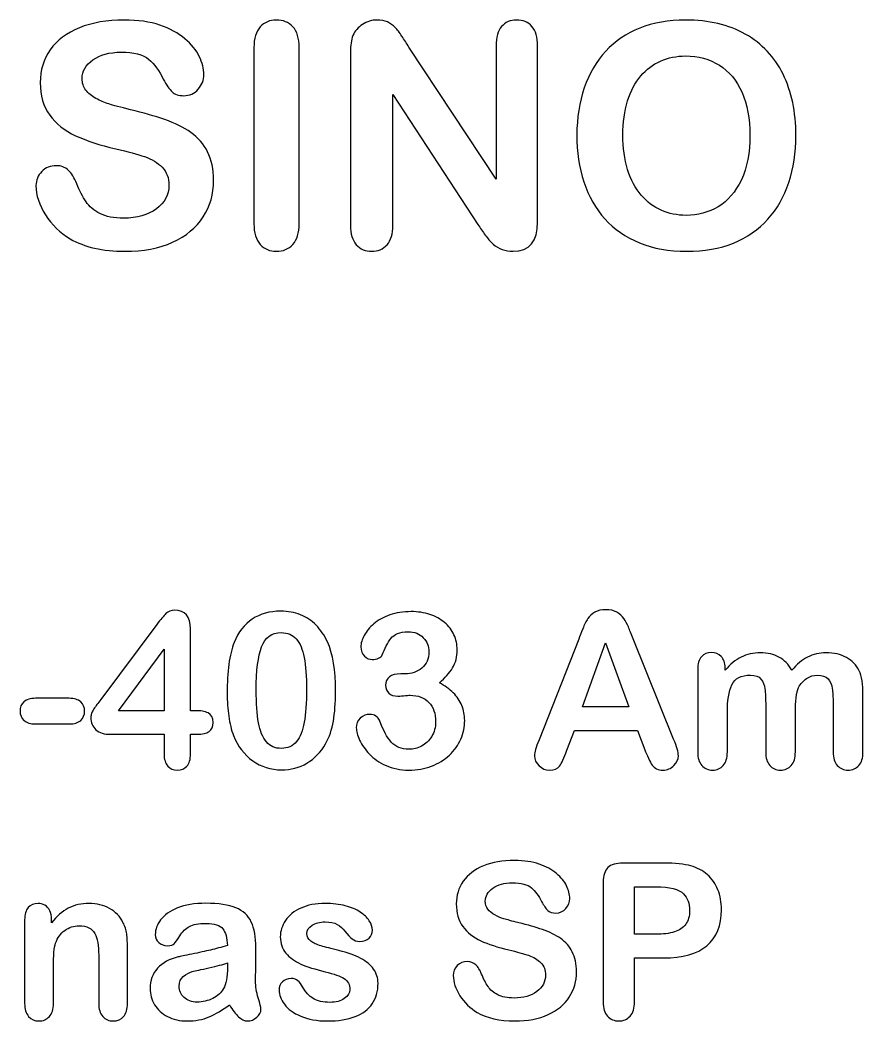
# Model space of a CAD drawing. Header units: millimetres. Extents: x -142 to 129, y -111 to 105.
# Drawn here: x 49.85 to 68.77, y 2 to 24.45 of the extents above; entities that cross this region are included whole.
import ezdxf

# ---------------------------------------------------------------- set-up
doc = ezdxf.new("R2010")
doc.units = ezdxf.units.MM
doc.header["$MEASUREMENT"] = 0
doc.layers.add('Layer 1', color=7, linetype='Continuous')

msp = doc.modelspace()

# ---------------------------------------------------------------- linework, layer by layer
at = {"layer": 'Layer 1', "color": 250}
for points, knots in [([(54.1994, 20.8522), (54.1994, 20.5495), (54.1211, 20.2772), (53.9645, 20.0353), (53.8091, 19.7934), (53.5801, 19.6041), (53.2786, 19.4674), (52.977, 19.3306), (52.6194, 19.2629), (52.2069, 19.2629), (51.7114, 19.2629), (51.3024, 19.3563), (50.981, 19.5422), (50.7531, 19.6766), (50.5685, 19.8565), (50.4259, 20.0809), (50.2833, 20.3053), (50.2121, 20.5238), (50.2121, 20.7365), (50.2121, 20.8592), (50.2553, 20.9644), (50.3406, 21.0532), (50.4259, 21.1409), (50.5346, 21.1841), (50.6667, 21.1841), (50.7742, 21.1841), (50.8642, 21.1502), (50.9378, 21.0813), (51.0126, 21.0135), (51.0757, 20.9118), (51.1283, 20.7762), (51.1914, 20.6173), (51.2615, 20.4829), (51.3351, 20.3766), (51.4099, 20.2691), (51.5139, 20.1802), (51.6483, 20.1101), (51.7839, 20.0412), (51.9603, 20.0061), (52.18, 20.0061), (52.4804, 20.0061), (52.7258, 20.0762), (52.9139, 20.2165), (53.1021, 20.3567), (53.1968, 20.532), (53.1968, 20.7423), (53.1968, 20.9095), (53.1465, 21.045), (53.0448, 21.1479), (52.9432, 21.2519), (52.8111, 21.3313), (52.6498, 21.3863), (52.4897, 21.4412), (52.2735, 21.4996), (52.0047, 21.5616), (51.6448, 21.6457), (51.3421, 21.745), (51.1002, 21.8572), (50.8571, 21.9706), (50.6643, 22.1248), (50.5218, 22.32), (50.3792, 22.5152), (50.3079, 22.7571), (50.3079, 23.0481), (50.3079, 23.3239), (50.3827, 23.5693), (50.5334, 23.7843), (50.6842, 23.9982), (50.9027, 24.1629), (51.1879, 24.2786), (51.473, 24.3943), (51.8084, 24.4516), (52.1941, 24.4516), (52.5014, 24.4516), (52.7679, 24.413), (52.9934, 24.3371), (53.2178, 24.2599), (53.4048, 24.1583), (53.5532, 24.0321), (53.7004, 23.9058), (53.8091, 23.7726), (53.8781, 23.6335), (53.9458, 23.4945), (53.9809, 23.3577), (53.9809, 23.2257), (53.9809, 23.1053), (53.9377, 22.9955), (53.8524, 22.8985), (53.767, 22.8015), (53.6595, 22.7536), (53.5322, 22.7536), (53.4153, 22.7536), (53.3276, 22.7828), (53.2669, 22.84), (53.2061, 22.8985), (53.1407, 22.9943), (53.0705, 23.1264), (52.9782, 23.3157), (52.8695, 23.4641), (52.741, 23.5704), (52.6136, 23.6768), (52.4079, 23.7294), (52.1239, 23.7294), (51.8622, 23.7294), (51.6495, 23.6721), (51.4894, 23.5564), (51.3281, 23.4407), (51.2475, 23.3028), (51.2475, 23.1404), (51.2475, 23.0399), (51.2744, 22.9534), (51.3293, 22.8798), (51.3842, 22.8073), (51.4602, 22.7442), (51.556, 22.6916), (51.6518, 22.639), (51.7488, 22.5981), (51.847, 22.5678), (51.9451, 22.5385), (52.1076, 22.4953), (52.3331, 22.438), (52.6159, 22.3714), (52.873, 22.299), (53.1021, 22.2183), (53.3311, 22.1389), (53.5263, 22.0419), (53.6876, 21.9273), (53.8488, 21.814), (53.9739, 21.6691), (54.0639, 21.4949), (54.1539, 21.3197), (54.1994, 21.1058), (54.1994, 20.8522)], [0, 0, 0, 0, 0.0227273, 0.0227273, 0.0227273, 0.0454545, 0.0454545, 0.0454545, 0.0681818, 0.0681818, 0.0681818, 0.0909091, 0.0909091, 0.0909091, 0.1136364, 0.1136364, 0.1136364, 0.1363636, 0.1363636, 0.1363636, 0.1590909, 0.1590909, 0.1590909, 0.1818182, 0.1818182, 0.1818182, 0.2045455, 0.2045455, 0.2045455, 0.2272727, 0.2272727, 0.2272727, 0.25, 0.25, 0.25, 0.2727273, 0.2727273, 0.2727273, 0.2954545, 0.2954545, 0.2954545, 0.3181818, 0.3181818, 0.3181818, 0.3409091, 0.3409091, 0.3409091, 0.3636364, 0.3636364, 0.3636364, 0.3863636, 0.3863636, 0.3863636, 0.4090909, 0.4090909, 0.4090909, 0.4318182, 0.4318182, 0.4318182, 0.4545455, 0.4545455, 0.4545455, 0.4772727, 0.4772727, 0.4772727, 0.5, 0.5, 0.5, 0.5227273, 0.5227273, 0.5227273, 0.5454545, 0.5454545, 0.5454545, 0.5681818, 0.5681818, 0.5681818, 0.5909091, 0.5909091, 0.5909091, 0.6136364, 0.6136364, 0.6136364, 0.6363636, 0.6363636, 0.6363636, 0.6590909, 0.6590909, 0.6590909, 0.6818182, 0.6818182, 0.6818182, 0.7045455, 0.7045455, 0.7045455, 0.7272727, 0.7272727, 0.7272727, 0.75, 0.75, 0.75, 0.7727273, 0.7727273, 0.7727273, 0.7954545, 0.7954545, 0.7954545, 0.8181818, 0.8181818, 0.8181818, 0.8409091, 0.8409091, 0.8409091, 0.8636364, 0.8636364, 0.8636364, 0.8863636, 0.8863636, 0.8863636, 0.9090909, 0.9090909, 0.9090909, 0.9318182, 0.9318182, 0.9318182, 0.9545455, 0.9545455, 0.9545455, 0.9772727, 0.9772727, 0.9772727, 1, 1, 1, 1]), ([(55.104, 19.8822), (55.104, 19.8822), (55.104, 23.8357), (55.104, 23.8357), (55.104, 24.0414), (55.1507, 24.1945), (55.2442, 24.2973), (55.3377, 24.4002), (55.4593, 24.4516), (55.6077, 24.4516), (55.7596, 24.4516), (55.8835, 24.4013), (55.9781, 24.2997), (56.0728, 24.198), (56.1207, 24.0437), (56.1207, 23.8357), (56.1207, 23.8357), (56.1207, 19.8822), (56.1207, 19.8822), (56.1207, 19.6742), (56.0728, 19.52), (55.9781, 19.4171), (55.8835, 19.3143), (55.7596, 19.2629), (55.6077, 19.2629), (55.4616, 19.2629), (55.3412, 19.3143), (55.2466, 19.4183), (55.1519, 19.5223), (55.104, 19.6766), (55.104, 19.8822)], [0, 0, 0, 0, 0.1, 0.1, 0.1, 0.2, 0.2, 0.2, 0.3, 0.3, 0.3, 0.4, 0.4, 0.4, 0.5, 0.5, 0.5, 0.6, 0.6, 0.6, 0.7, 0.7, 0.7, 0.8, 0.8, 0.8, 0.9, 0.9, 0.9, 1, 1, 1, 1]), ([(58.5842, 23.8416), (58.5842, 23.8416), (60.5381, 20.8826), (60.5381, 20.8826), (60.5381, 20.8826), (60.5381, 23.8696), (60.5381, 23.8696), (60.5381, 24.0636), (60.5802, 24.2085), (60.6632, 24.3055), (60.7462, 24.4025), (60.8583, 24.4516), (60.9998, 24.4516), (61.1447, 24.4516), (61.2604, 24.4037), (61.3445, 24.3067), (61.4286, 24.2097), (61.4707, 24.0636), (61.4707, 23.8696), (61.4707, 23.8696), (61.4707, 19.9231), (61.4707, 19.9231), (61.4707, 19.4826), (61.2884, 19.2629), (60.9238, 19.2629), (60.8326, 19.2629), (60.7508, 19.2757), (60.6772, 19.3026), (60.6048, 19.3283), (60.5358, 19.3704), (60.4727, 19.4265), (60.4084, 19.4837), (60.35, 19.5503), (60.2951, 19.6275), (60.2401, 19.7034), (60.1852, 19.7817), (60.1303, 19.8612), (60.1303, 19.8612), (58.2242, 22.7828), (58.2242, 22.7828), (58.2242, 22.7828), (58.2242, 19.8448), (58.2242, 19.8448), (58.2242, 19.6532), (58.1798, 19.5083), (58.091, 19.4101), (58.001, 19.3119), (57.8865, 19.2629), (57.7474, 19.2629), (57.6037, 19.2629), (57.488, 19.3119), (57.4015, 19.4113), (57.3139, 19.5106), (57.2706, 19.6555), (57.2706, 19.8448), (57.2706, 19.8448), (57.2706, 23.7154), (57.2706, 23.7154), (57.2706, 23.8801), (57.2893, 24.0087), (57.3256, 24.1022), (57.3688, 24.205), (57.4413, 24.2892), (57.5418, 24.3546), (57.6423, 24.4189), (57.751, 24.4516), (57.8666, 24.4516), (57.959, 24.4516), (58.0373, 24.4364), (58.1015, 24.4072), (58.167, 24.3768), (58.2242, 24.3371), (58.2733, 24.2868), (58.3224, 24.2366), (58.3727, 24.1723), (58.4241, 24.0917), (58.4755, 24.0122), (58.5293, 23.9292), (58.5842, 23.8416)], [0, 0, 0, 0, 0.0384615, 0.0384615, 0.0384615, 0.0769231, 0.0769231, 0.0769231, 0.1153846, 0.1153846, 0.1153846, 0.1538462, 0.1538462, 0.1538462, 0.1923077, 0.1923077, 0.1923077, 0.2307692, 0.2307692, 0.2307692, 0.2692308, 0.2692308, 0.2692308, 0.3076923, 0.3076923, 0.3076923, 0.3461538, 0.3461538, 0.3461538, 0.3846154, 0.3846154, 0.3846154, 0.4230769, 0.4230769, 0.4230769, 0.4615385, 0.4615385, 0.4615385, 0.5, 0.5, 0.5, 0.5384615, 0.5384615, 0.5384615, 0.5769231, 0.5769231, 0.5769231, 0.6153846, 0.6153846, 0.6153846, 0.6538462, 0.6538462, 0.6538462, 0.6923077, 0.6923077, 0.6923077, 0.7307692, 0.7307692, 0.7307692, 0.7692308, 0.7692308, 0.7692308, 0.8076923, 0.8076923, 0.8076923, 0.8461538, 0.8461538, 0.8461538, 0.8846154, 0.8846154, 0.8846154, 0.9230769, 0.9230769, 0.9230769, 0.9615385, 0.9615385, 0.9615385, 1, 1, 1, 1]), ([(64.7931, 24.4516), (65.3143, 24.4516), (65.7608, 24.3464), (66.1336, 24.1349), (66.5064, 23.9245), (66.7892, 23.6242), (66.9808, 23.235), (67.1725, 22.8459), (67.2683, 22.389), (67.2683, 21.8642), (67.2683, 21.4762), (67.2157, 21.1233), (67.1105, 20.8066), (67.0054, 20.4888), (66.8488, 20.2141), (66.6384, 19.9816), (66.4281, 19.749), (66.171, 19.5714), (65.8648, 19.4475), (65.5586, 19.3248), (65.2092, 19.2629), (64.8142, 19.2629), (64.4215, 19.2629), (64.0698, 19.326), (63.7601, 19.4533), (63.4492, 19.5796), (63.1909, 19.7584), (62.9829, 19.9886), (62.7749, 20.2188), (62.6183, 20.4958), (62.512, 20.8206), (62.4056, 21.1444), (62.353, 21.4949), (62.353, 21.8712), (62.353, 22.2569), (62.408, 22.6098), (62.519, 22.9324), (62.63, 23.2537), (62.7901, 23.5272), (63.0005, 23.7539), (63.2096, 23.9795), (63.4656, 24.1524), (63.7671, 24.2716), (64.0674, 24.392), (64.4098, 24.4516), (64.7931, 24.4516)], [0, 0, 0, 0, 0.0666667, 0.0666667, 0.0666667, 0.1333333, 0.1333333, 0.1333333, 0.2, 0.2, 0.2, 0.2666667, 0.2666667, 0.2666667, 0.3333333, 0.3333333, 0.3333333, 0.4, 0.4, 0.4, 0.4666667, 0.4666667, 0.4666667, 0.5333333, 0.5333333, 0.5333333, 0.6, 0.6, 0.6, 0.6666667, 0.6666667, 0.6666667, 0.7333333, 0.7333333, 0.7333333, 0.8, 0.8, 0.8, 0.8666667, 0.8666667, 0.8666667, 0.9333333, 0.9333333, 0.9333333, 1, 1, 1, 1]), ([(66.2376, 21.8712), (66.2376, 22.2382), (66.178, 22.5572), (66.0599, 22.8272), (65.9407, 23.096), (65.7713, 23.2993), (65.5516, 23.4384), (65.3319, 23.5763), (65.0783, 23.6452), (64.7931, 23.6452), (64.591, 23.6452), (64.4028, 23.6067), (64.231, 23.5307), (64.0581, 23.4536), (63.9097, 23.3426), (63.7858, 23.1965), (63.6619, 23.0504), (63.5637, 22.8634), (63.4913, 22.6367), (63.42, 22.4088), (63.3838, 22.1541), (63.3838, 21.8712), (63.3838, 21.5849), (63.42, 21.3278), (63.4913, 21.0964), (63.5637, 20.8662), (63.6654, 20.6746), (63.7963, 20.5226), (63.9272, 20.3707), (64.0779, 20.2574), (64.2474, 20.1826), (64.418, 20.1066), (64.6038, 20.0692), (64.8072, 20.0692), (65.0678, 20.0692), (65.3062, 20.1347), (65.5247, 20.2644), (65.7421, 20.3941), (65.915, 20.5951), (66.0447, 20.8674), (66.1733, 21.1385), (66.2376, 21.4739), (66.2376, 21.8712)], [0, 0, 0, 0, 0.0714286, 0.0714286, 0.0714286, 0.1428571, 0.1428571, 0.1428571, 0.2142857, 0.2142857, 0.2142857, 0.2857143, 0.2857143, 0.2857143, 0.3571429, 0.3571429, 0.3571429, 0.4285714, 0.4285714, 0.4285714, 0.5, 0.5, 0.5, 0.5714286, 0.5714286, 0.5714286, 0.6428571, 0.6428571, 0.6428571, 0.7142857, 0.7142857, 0.7142857, 0.7857143, 0.7857143, 0.7857143, 0.8571429, 0.8571429, 0.8571429, 0.9285714, 0.9285714, 0.9285714, 1, 1, 1, 1]), ([(53.0876, 7.9857), (53.0876, 7.9857), (53.0876, 8.4275), (53.0876, 8.4275), (53.0876, 8.4275), (51.8953, 8.4275), (51.8953, 8.4275), (51.7454, 8.4275), (51.6327, 8.4615), (51.5573, 8.5296), (51.482, 8.5977), (51.4447, 8.6901), (51.4447, 8.8076), (51.4447, 8.8376), (51.4503, 8.8676), (51.4609, 8.8984), (51.4722, 8.9292), (51.4884, 8.9616), (51.5111, 8.9957), (51.533, 9.0297), (51.5557, 9.0629), (51.58, 9.0945), (51.6035, 9.1261), (51.6327, 9.1651), (51.6676, 9.2104), (51.6676, 9.2104), (52.9263, 10.8939), (52.9263, 10.8939), (53.0082, 11.0042), (53.0763, 11.0844), (53.129, 11.1347), (53.1825, 11.1841), (53.2457, 11.2092), (53.3202, 11.2092), (53.561, 11.2092), (53.6809, 11.0714), (53.6809, 10.7958), (53.6809, 10.7958), (53.6809, 8.9576), (53.6809, 8.9576), (53.6809, 8.9576), (53.7831, 8.9576), (53.7831, 8.9576), (53.9046, 8.9576), (54.0027, 8.9413), (54.0765, 8.9081), (54.1502, 8.8749), (54.1867, 8.8019), (54.1867, 8.6901), (54.1867, 8.5985), (54.1567, 8.532), (54.0967, 8.4899), (54.0359, 8.4485), (53.946, 8.4275), (53.826, 8.4275), (53.826, 8.4275), (53.6809, 8.4275), (53.6809, 8.4275), (53.6809, 8.4275), (53.6809, 7.9857), (53.6809, 7.9857), (53.6809, 7.8641), (53.6542, 7.7734), (53.5999, 7.7142), (53.5464, 7.655), (53.4742, 7.625), (53.3843, 7.625), (53.2959, 7.625), (53.2238, 7.6558), (53.1695, 7.7166), (53.1152, 7.7774), (53.0876, 7.8674), (53.0876, 7.9857)], [0, 0, 0, 0, 0.0416667, 0.0416667, 0.0416667, 0.0833333, 0.0833333, 0.0833333, 0.125, 0.125, 0.125, 0.1666667, 0.1666667, 0.1666667, 0.2083333, 0.2083333, 0.2083333, 0.25, 0.25, 0.25, 0.2916667, 0.2916667, 0.2916667, 0.3333333, 0.3333333, 0.3333333, 0.375, 0.375, 0.375, 0.4166667, 0.4166667, 0.4166667, 0.4583333, 0.4583333, 0.4583333, 0.5, 0.5, 0.5, 0.5416667, 0.5416667, 0.5416667, 0.5833333, 0.5833333, 0.5833333, 0.625, 0.625, 0.625, 0.6666667, 0.6666667, 0.6666667, 0.7083333, 0.7083333, 0.7083333, 0.75, 0.75, 0.75, 0.7916667, 0.7916667, 0.7916667, 0.8333333, 0.8333333, 0.8333333, 0.875, 0.875, 0.875, 0.9166667, 0.9166667, 0.9166667, 0.9583333, 0.9583333, 0.9583333, 1, 1, 1, 1]), ([(56.9353, 9.3912), (56.9353, 9.131), (56.9191, 8.9081), (56.8874, 8.7217), (56.8558, 8.5345), (56.7975, 8.3651), (56.7116, 8.2135), (56.6038, 8.0271), (56.4652, 7.8828), (56.2941, 7.7815), (56.1231, 7.6802), (55.9326, 7.6299), (55.7235, 7.6299), (55.4836, 7.6299), (55.2672, 7.698), (55.0767, 7.8342), (54.8862, 7.9703), (54.7428, 8.1584), (54.6455, 8.3983), (54.5969, 8.5296), (54.5612, 8.6755), (54.5377, 8.8344), (54.515, 8.9932), (54.5037, 9.1651), (54.5037, 9.3507), (54.5037, 9.5898), (54.5166, 9.8046), (54.5418, 9.9959), (54.5669, 10.1879), (54.6066, 10.3525), (54.6601, 10.4903), (54.7533, 10.718), (54.8895, 10.8915), (55.067, 11.0106), (55.2453, 11.1298), (55.4577, 11.1898), (55.7049, 11.1898), (55.8678, 11.1898), (56.0161, 11.163), (56.1491, 11.1103), (56.282, 11.0568), (56.3987, 10.9798), (56.4992, 10.8777), (56.5997, 10.7756), (56.6848, 10.6491), (56.7545, 10.4992), (56.8753, 10.2382), (56.9353, 9.8686), (56.9353, 9.3912)], [0, 0, 0, 0, 0.0625, 0.0625, 0.0625, 0.125, 0.125, 0.125, 0.1875, 0.1875, 0.1875, 0.25, 0.25, 0.25, 0.3125, 0.3125, 0.3125, 0.375, 0.375, 0.375, 0.4375, 0.4375, 0.4375, 0.5, 0.5, 0.5, 0.5625, 0.5625, 0.5625, 0.625, 0.625, 0.625, 0.6875, 0.6875, 0.6875, 0.75, 0.75, 0.75, 0.8125, 0.8125, 0.8125, 0.875, 0.875, 0.875, 0.9375, 0.9375, 0.9375, 1, 1, 1, 1]), ([(58.4964, 9.7843), (58.6423, 9.7843), (58.7679, 9.8273), (58.8733, 9.9124), (58.9787, 9.9983), (59.0314, 10.1207), (59.0314, 10.2812), (59.0314, 10.4027), (58.9892, 10.5081), (58.9049, 10.5956), (58.8214, 10.684), (58.708, 10.7278), (58.5653, 10.7278), (58.4688, 10.7278), (58.3894, 10.714), (58.327, 10.6872), (58.2646, 10.6605), (58.2152, 10.6248), (58.1787, 10.5802), (58.1422, 10.5365), (58.1074, 10.4789), (58.0749, 10.4092), (58.0425, 10.3395), (58.0133, 10.2739), (57.9858, 10.2123), (57.9704, 10.179), (57.942, 10.1523), (57.9007, 10.1336), (57.8593, 10.1142), (57.8123, 10.1053), (57.758, 10.1053), (57.6948, 10.1053), (57.6364, 10.1304), (57.5837, 10.1823), (57.5303, 10.2333), (57.5043, 10.3022), (57.5043, 10.3873), (57.5043, 10.47), (57.5286, 10.5559), (57.5789, 10.6475), (57.6291, 10.7383), (57.7013, 10.825), (57.7977, 10.9069), (57.8934, 10.9896), (58.0125, 11.0552), (58.1544, 11.1055), (58.297, 11.1549), (58.4567, 11.18), (58.6318, 11.18), (58.7858, 11.18), (58.926, 11.159), (59.0524, 11.1168), (59.1789, 11.0755), (59.2891, 11.0147), (59.3831, 10.9353), (59.4763, 10.8566), (59.5469, 10.765), (59.5947, 10.6605), (59.6417, 10.5559), (59.666, 10.4433), (59.666, 10.3233), (59.666, 10.1653), (59.6312, 10.0291), (59.5623, 9.9164), (59.4934, 9.8029), (59.3945, 9.6927), (59.2664, 9.5849), (59.3896, 9.5184), (59.4942, 9.4431), (59.5793, 9.3572), (59.6636, 9.272), (59.7276, 9.1772), (59.7706, 9.0735), (59.8135, 8.9697), (59.8346, 8.8579), (59.8346, 8.7379), (59.8346, 8.5936), (59.8054, 8.455), (59.7479, 8.3205), (59.6895, 8.1859), (59.6044, 8.066), (59.4917, 7.9606), (59.3799, 7.8552), (59.2461, 7.7734), (59.0913, 7.7142), (58.9373, 7.655), (58.7663, 7.625), (58.5799, 7.625), (58.3894, 7.625), (58.2192, 7.6591), (58.0693, 7.7272), (57.9185, 7.7953), (57.7953, 7.8804), (57.6972, 7.9825), (57.6, 8.0838), (57.527, 8.19), (57.4768, 8.2986), (57.4265, 8.408), (57.4022, 8.498), (57.4022, 8.5693), (57.4022, 8.6609), (57.4314, 8.7347), (57.4913, 8.7914), (57.5505, 8.8473), (57.6243, 8.8757), (57.7134, 8.8757), (57.7572, 8.8757), (57.8002, 8.8627), (57.8415, 8.836), (57.882, 8.81), (57.9096, 8.7792), (57.9217, 8.7428), (58.0044, 8.5223), (58.0928, 8.3594), (58.1868, 8.2524), (58.2808, 8.1454), (58.4137, 8.0919), (58.5848, 8.0919), (58.6828, 8.0919), (58.7769, 8.1162), (58.8684, 8.164), (58.9592, 8.2127), (59.0346, 8.284), (59.0938, 8.3788), (59.1529, 8.4745), (59.1829, 8.5839), (59.1829, 8.7095), (59.1829, 8.8943), (59.1327, 9.0394), (59.0314, 9.1448), (58.93, 9.2502), (58.789, 9.3028), (58.6083, 9.3028), (58.5766, 9.3028), (58.5272, 9.2996), (58.4607, 9.2931), (58.3943, 9.2866), (58.3521, 9.2842), (58.3327, 9.2842), (58.246, 9.2842), (58.1787, 9.3053), (58.1309, 9.349), (58.083, 9.3928), (58.0595, 9.4528), (58.0595, 9.5306), (58.0595, 9.6068), (58.0879, 9.6676), (58.1454, 9.7146), (58.2022, 9.7608), (58.2865, 9.7843), (58.3991, 9.7843), (58.3991, 9.7843), (58.4964, 9.7843), (58.4964, 9.7843)], [0, 0, 0, 0, 0.0196078, 0.0196078, 0.0196078, 0.0392157, 0.0392157, 0.0392157, 0.0588235, 0.0588235, 0.0588235, 0.0784314, 0.0784314, 0.0784314, 0.0980392, 0.0980392, 0.0980392, 0.1176471, 0.1176471, 0.1176471, 0.1372549, 0.1372549, 0.1372549, 0.1568627, 0.1568627, 0.1568627, 0.1764706, 0.1764706, 0.1764706, 0.1960784, 0.1960784, 0.1960784, 0.2156863, 0.2156863, 0.2156863, 0.2352941, 0.2352941, 0.2352941, 0.254902, 0.254902, 0.254902, 0.2745098, 0.2745098, 0.2745098, 0.2941176, 0.2941176, 0.2941176, 0.3137255, 0.3137255, 0.3137255, 0.3333333, 0.3333333, 0.3333333, 0.3529412, 0.3529412, 0.3529412, 0.372549, 0.372549, 0.372549, 0.3921569, 0.3921569, 0.3921569, 0.4117647, 0.4117647, 0.4117647, 0.4313725, 0.4313725, 0.4313725, 0.4509804, 0.4509804, 0.4509804, 0.4705882, 0.4705882, 0.4705882, 0.4901961, 0.4901961, 0.4901961, 0.5098039, 0.5098039, 0.5098039, 0.5294118, 0.5294118, 0.5294118, 0.5490196, 0.5490196, 0.5490196, 0.5686275, 0.5686275, 0.5686275, 0.5882353, 0.5882353, 0.5882353, 0.6078431, 0.6078431, 0.6078431, 0.627451, 0.627451, 0.627451, 0.6470588, 0.6470588, 0.6470588, 0.6666667, 0.6666667, 0.6666667, 0.6862745, 0.6862745, 0.6862745, 0.7058824, 0.7058824, 0.7058824, 0.7254902, 0.7254902, 0.7254902, 0.745098, 0.745098, 0.745098, 0.7647059, 0.7647059, 0.7647059, 0.7843137, 0.7843137, 0.7843137, 0.8039216, 0.8039216, 0.8039216, 0.8235294, 0.8235294, 0.8235294, 0.8431373, 0.8431373, 0.8431373, 0.8627451, 0.8627451, 0.8627451, 0.8823529, 0.8823529, 0.8823529, 0.9019608, 0.9019608, 0.9019608, 0.9215686, 0.9215686, 0.9215686, 0.9411765, 0.9411765, 0.9411765, 0.9607843, 0.9607843, 0.9607843, 0.9803922, 0.9803922, 0.9803922, 1, 1, 1, 1]), ([(63.8776, 8.0781), (63.8776, 8.0781), (63.7114, 8.515), (63.7114, 8.515), (63.7114, 8.515), (62.2962, 8.515), (62.2962, 8.515), (62.2962, 8.515), (62.1301, 8.0692), (62.1301, 8.0692), (62.0652, 7.8949), (62.0101, 7.7774), (61.9639, 7.7166), (61.9185, 7.6558), (61.8431, 7.625), (61.7386, 7.625), (61.6502, 7.625), (61.5716, 7.6575), (61.5035, 7.7223), (61.4354, 7.7871), (61.4014, 7.8609), (61.4014, 7.9428), (61.4014, 7.9906), (61.4095, 8.04), (61.4249, 8.0903), (61.4411, 8.1414), (61.4671, 8.2111), (61.5035, 8.3018), (61.5035, 8.3018), (62.3935, 10.5616), (62.3935, 10.5616), (62.4194, 10.6264), (62.4494, 10.7043), (62.4851, 10.795), (62.5208, 10.8866), (62.5588, 10.962), (62.5994, 11.022), (62.6399, 11.082), (62.6926, 11.1306), (62.7582, 11.1679), (62.8239, 11.2052), (62.9049, 11.2238), (63.0014, 11.2238), (63.1003, 11.2238), (63.1821, 11.2052), (63.2478, 11.1679), (63.3135, 11.1306), (63.3661, 11.0828), (63.4067, 11.0244), (63.4472, 10.9661), (63.4812, 10.9028), (63.5088, 10.8356), (63.5364, 10.7683), (63.572, 10.6783), (63.6142, 10.5665), (63.6142, 10.5665), (64.5236, 8.3205), (64.5236, 8.3205), (64.5949, 8.1495), (64.6306, 8.0254), (64.6306, 7.9476), (64.6306, 7.8674), (64.5973, 7.7928), (64.5301, 7.7255), (64.4628, 7.6583), (64.3809, 7.625), (64.2861, 7.625), (64.231, 7.625), (64.1832, 7.6348), (64.1434, 7.655), (64.1045, 7.6745), (64.0713, 7.7012), (64.0437, 7.7353), (64.017, 7.7693), (63.9886, 7.822), (63.9578, 7.8917), (63.9262, 7.9622), (63.9003, 8.0246), (63.8776, 8.0781)], [0, 0, 0, 0, 0.0384615, 0.0384615, 0.0384615, 0.0769231, 0.0769231, 0.0769231, 0.1153846, 0.1153846, 0.1153846, 0.1538462, 0.1538462, 0.1538462, 0.1923077, 0.1923077, 0.1923077, 0.2307692, 0.2307692, 0.2307692, 0.2692308, 0.2692308, 0.2692308, 0.3076923, 0.3076923, 0.3076923, 0.3461538, 0.3461538, 0.3461538, 0.3846154, 0.3846154, 0.3846154, 0.4230769, 0.4230769, 0.4230769, 0.4615385, 0.4615385, 0.4615385, 0.5, 0.5, 0.5, 0.5384615, 0.5384615, 0.5384615, 0.5769231, 0.5769231, 0.5769231, 0.6153846, 0.6153846, 0.6153846, 0.6538462, 0.6538462, 0.6538462, 0.6923077, 0.6923077, 0.6923077, 0.7307692, 0.7307692, 0.7307692, 0.7692308, 0.7692308, 0.7692308, 0.8076923, 0.8076923, 0.8076923, 0.8461538, 0.8461538, 0.8461538, 0.8846154, 0.8846154, 0.8846154, 0.9230769, 0.9230769, 0.9230769, 0.9615385, 0.9615385, 0.9615385, 1, 1, 1, 1]), ([(56.2836, 9.4382), (56.2836, 9.7276), (56.2666, 9.9651), (56.2317, 10.149), (56.1969, 10.3338), (56.1377, 10.4733), (56.0558, 10.5673), (55.9732, 10.6613), (55.8589, 10.7083), (55.7138, 10.7083), (55.5047, 10.7083), (55.3596, 10.6029), (55.2777, 10.3922), (55.1959, 10.1823), (55.1553, 9.8581), (55.1553, 9.4196), (55.1553, 9.1221), (55.1724, 8.8781), (55.2072, 8.6885), (55.2421, 8.498), (55.3012, 8.3545), (55.3831, 8.2573), (55.4658, 8.16), (55.5776, 8.1114), (55.7187, 8.1114), (55.8637, 8.1114), (55.978, 8.1616), (56.0607, 8.2629), (56.1426, 8.3642), (56.2001, 8.5093), (56.2333, 8.6974), (56.2666, 8.8862), (56.2836, 9.1326), (56.2836, 9.4382)], [0, 0, 0, 0, 0.0909091, 0.0909091, 0.0909091, 0.1818182, 0.1818182, 0.1818182, 0.2727273, 0.2727273, 0.2727273, 0.3636364, 0.3636364, 0.3636364, 0.4545455, 0.4545455, 0.4545455, 0.5454545, 0.5454545, 0.5454545, 0.6363636, 0.6363636, 0.6363636, 0.7272727, 0.7272727, 0.7272727, 0.8181818, 0.8181818, 0.8181818, 0.9090909, 0.9090909, 0.9090909, 1, 1, 1, 1]), ([(52.0663, 8.9576), (52.0663, 8.9576), (53.0876, 8.9576), (53.0876, 8.9576), (53.0876, 8.9576), (53.0876, 10.3387), (53.0876, 10.3387), (53.0876, 10.3387), (52.0663, 8.9576), (52.0663, 8.9576)], [0, 0, 0, 0, 0.3333333, 0.3333333, 0.3333333, 0.6666667, 0.6666667, 0.6666667, 1, 1, 1, 1]), ([(62.4818, 9.0451), (62.4818, 9.0451), (63.5218, 9.0451), (63.5218, 9.0451), (63.5218, 9.0451), (62.9973, 10.4797), (62.9973, 10.4797), (62.9973, 10.4797), (62.4818, 9.0451), (62.4818, 9.0451)], [0, 0, 0, 0, 0.3333333, 0.3333333, 0.3333333, 0.6666667, 0.6666667, 0.6666667, 1, 1, 1, 1]), ([(67.2576, 8.8951), (67.2576, 8.8951), (67.2576, 8.0336), (67.2576, 8.0336), (67.2576, 7.8974), (67.2268, 7.7953), (67.1652, 7.7272), (67.1036, 7.6591), (67.0217, 7.625), (66.9212, 7.625), (66.8231, 7.625), (66.7437, 7.6591), (66.6829, 7.7272), (66.6221, 7.7953), (66.5913, 7.8974), (66.5913, 8.0336), (66.5913, 8.0336), (66.5913, 9.0662), (66.5913, 9.0662), (66.5913, 9.2299), (66.5856, 9.3563), (66.5743, 9.4463), (66.5637, 9.5363), (66.5338, 9.6108), (66.4843, 9.6684), (66.4349, 9.7259), (66.3579, 9.7551), (66.2509, 9.7551), (66.0385, 9.7551), (65.8991, 9.6822), (65.8318, 9.5363), (65.7646, 9.3912), (65.7305, 9.1821), (65.7305, 8.9097), (65.7305, 8.9097), (65.7305, 8.0336), (65.7305, 8.0336), (65.7305, 7.899), (65.6997, 7.7969), (65.6389, 7.728), (65.5781, 7.6591), (65.4979, 7.625), (65.399, 7.625), (65.3009, 7.625), (65.2207, 7.6591), (65.1583, 7.728), (65.0959, 7.7969), (65.0643, 7.899), (65.0643, 8.0336), (65.0643, 8.0336), (65.0643, 9.8881), (65.0643, 9.8881), (65.0643, 10.0096), (65.0926, 10.1028), (65.1486, 10.1661), (65.2045, 10.2293), (65.2782, 10.2609), (65.3698, 10.2609), (65.459, 10.2609), (65.5327, 10.2309), (65.5919, 10.1717), (65.6511, 10.1126), (65.6811, 10.0307), (65.6811, 9.9261), (65.6811, 9.9261), (65.6811, 9.8645), (65.6811, 9.8645), (65.7929, 9.9991), (65.9137, 10.098), (66.0418, 10.1612), (66.1698, 10.2244), (66.3125, 10.256), (66.4689, 10.256), (66.6326, 10.256), (66.772, 10.2236), (66.8896, 10.1588), (67.0071, 10.0939), (67.1036, 9.9959), (67.1789, 9.8645), (67.2884, 9.9975), (67.4059, 10.0955), (67.5307, 10.1596), (67.6555, 10.2236), (67.7941, 10.256), (67.9465, 10.256), (68.124, 10.256), (68.2764, 10.2212), (68.4045, 10.1515), (68.5325, 10.0818), (68.629, 9.9821), (68.6922, 9.8524), (68.7473, 9.7357), (68.7749, 9.5509), (68.7749, 9.2996), (68.7749, 9.2996), (68.7749, 8.0336), (68.7749, 8.0336), (68.7749, 7.8974), (68.7441, 7.7953), (68.6825, 7.7272), (68.6209, 7.6591), (68.539, 7.625), (68.4385, 7.625), (68.3404, 7.625), (68.2602, 7.6591), (68.1978, 7.728), (68.1354, 7.7969), (68.1038, 7.899), (68.1038, 8.0336), (68.1038, 8.0336), (68.1038, 9.1237), (68.1038, 9.1237), (68.1038, 9.2631), (68.0981, 9.3742), (68.0859, 9.4585), (68.0738, 9.542), (68.0422, 9.6125), (67.9895, 9.67), (67.9376, 9.7268), (67.8582, 9.7551), (67.752, 9.7551), (67.6661, 9.7551), (67.585, 9.73), (67.508, 9.6789), (67.4318, 9.6287), (67.3718, 9.5606), (67.3289, 9.4747), (67.2811, 9.3661), (67.2576, 9.1723), (67.2576, 8.8951)], [0, 0, 0, 0, 0.0232558, 0.0232558, 0.0232558, 0.0465116, 0.0465116, 0.0465116, 0.0697674, 0.0697674, 0.0697674, 0.0930233, 0.0930233, 0.0930233, 0.1162791, 0.1162791, 0.1162791, 0.1395349, 0.1395349, 0.1395349, 0.1627907, 0.1627907, 0.1627907, 0.1860465, 0.1860465, 0.1860465, 0.2093023, 0.2093023, 0.2093023, 0.2325581, 0.2325581, 0.2325581, 0.255814, 0.255814, 0.255814, 0.2790698, 0.2790698, 0.2790698, 0.3023256, 0.3023256, 0.3023256, 0.3255814, 0.3255814, 0.3255814, 0.3488372, 0.3488372, 0.3488372, 0.372093, 0.372093, 0.372093, 0.3953488, 0.3953488, 0.3953488, 0.4186047, 0.4186047, 0.4186047, 0.4418605, 0.4418605, 0.4418605, 0.4651163, 0.4651163, 0.4651163, 0.4883721, 0.4883721, 0.4883721, 0.5116279, 0.5116279, 0.5116279, 0.5348837, 0.5348837, 0.5348837, 0.5581395, 0.5581395, 0.5581395, 0.5813953, 0.5813953, 0.5813953, 0.6046512, 0.6046512, 0.6046512, 0.627907, 0.627907, 0.627907, 0.6511628, 0.6511628, 0.6511628, 0.6744186, 0.6744186, 0.6744186, 0.6976744, 0.6976744, 0.6976744, 0.7209302, 0.7209302, 0.7209302, 0.744186, 0.744186, 0.744186, 0.7674419, 0.7674419, 0.7674419, 0.7906977, 0.7906977, 0.7906977, 0.8139535, 0.8139535, 0.8139535, 0.8372093, 0.8372093, 0.8372093, 0.8604651, 0.8604651, 0.8604651, 0.8837209, 0.8837209, 0.8837209, 0.9069767, 0.9069767, 0.9069767, 0.9302326, 0.9302326, 0.9302326, 0.9534884, 0.9534884, 0.9534884, 0.9767442, 0.9767442, 0.9767442, 1, 1, 1, 1]), ([(50.9535, 8.6609), (50.9535, 8.6609), (50.203, 8.6609), (50.203, 8.6609), (50.0887, 8.6609), (50.002, 8.6877), (49.9428, 8.7403), (49.8836, 8.7938), (49.8536, 8.8627), (49.8536, 8.947), (49.8536, 9.0321), (49.8828, 9.1018), (49.9404, 9.1553), (49.9979, 9.208), (50.0855, 9.2348), (50.203, 9.2348), (50.203, 9.2348), (50.9535, 9.2348), (50.9535, 9.2348), (51.0711, 9.2348), (51.1586, 9.208), (51.2161, 9.1553), (51.2737, 9.1018), (51.3029, 9.0321), (51.3029, 8.947), (51.3029, 8.8627), (51.2745, 8.7938), (51.217, 8.7403), (51.1602, 8.6877), (51.0727, 8.6609), (50.9535, 8.6609)], [0, 0, 0, 0, 0.1, 0.1, 0.1, 0.2, 0.2, 0.2, 0.3, 0.3, 0.3, 0.4, 0.4, 0.4, 0.5, 0.5, 0.5, 0.6, 0.6, 0.6, 0.7, 0.7, 0.7, 0.8, 0.8, 0.8, 0.9, 0.9, 0.9, 1, 1, 1, 1]), ([(62.3447, 3.0991), (62.3447, 2.8891), (62.2904, 2.7003), (62.1818, 2.5325), (62.074, 2.3647), (61.9151, 2.2334), (61.706, 2.1386), (61.4969, 2.0438), (61.2489, 1.9967), (60.9628, 1.9967), (60.6191, 1.9967), (60.3354, 2.0616), (60.1125, 2.1905), (59.9544, 2.2837), (59.8264, 2.4085), (59.7275, 2.5641), (59.6286, 2.7197), (59.5792, 2.8713), (59.5792, 3.0188), (59.5792, 3.1039), (59.6092, 3.1769), (59.6683, 3.2385), (59.7275, 3.2993), (59.8029, 3.3293), (59.8945, 3.3293), (59.969, 3.3293), (60.0314, 3.3058), (60.0825, 3.2579), (60.1344, 3.2109), (60.1782, 3.1404), (60.2146, 3.0464), (60.2584, 2.9361), (60.307, 2.8429), (60.3581, 2.7692), (60.41, 2.6946), (60.4821, 2.633), (60.5753, 2.5844), (60.6693, 2.5366), (60.7917, 2.5122), (60.9441, 2.5122), (61.1524, 2.5122), (61.3226, 2.5609), (61.4531, 2.6581), (61.5836, 2.7554), (61.6493, 2.877), (61.6493, 3.0229), (61.6493, 3.1388), (61.6144, 3.2328), (61.5439, 3.3041), (61.4734, 3.3763), (61.3818, 3.4314), (61.2699, 3.4695), (61.1589, 3.5076), (61.009, 3.5481), (60.8225, 3.5911), (60.5729, 3.6494), (60.363, 3.7183), (60.1952, 3.7961), (60.0266, 3.8747), (59.8928, 3.9817), (59.794, 4.1171), (59.6951, 4.2525), (59.6456, 4.4202), (59.6456, 4.6221), (59.6456, 4.8133), (59.6975, 4.9836), (59.8021, 5.1327), (59.9066, 5.281), (60.0582, 5.3953), (60.256, 5.4756), (60.4537, 5.5558), (60.6864, 5.5955), (60.9538, 5.5955), (61.167, 5.5955), (61.3518, 5.5688), (61.5082, 5.5161), (61.6639, 5.4626), (61.7935, 5.3921), (61.8965, 5.3045), (61.9986, 5.217), (62.074, 5.1246), (62.1218, 5.0281), (62.1688, 4.9317), (62.1931, 4.8369), (62.1931, 4.7453), (62.1931, 4.6618), (62.1632, 4.5856), (62.104, 4.5183), (62.0448, 4.451), (61.9702, 4.4178), (61.8819, 4.4178), (61.8008, 4.4178), (61.7401, 4.4381), (61.6979, 4.4778), (61.6558, 4.5183), (61.6104, 4.5848), (61.5617, 4.6764), (61.4977, 4.8077), (61.4223, 4.9106), (61.3332, 4.9844), (61.2448, 5.0581), (61.1022, 5.0946), (60.9052, 5.0946), (60.7236, 5.0946), (60.5761, 5.0549), (60.4651, 4.9746), (60.3532, 4.8944), (60.2973, 4.7988), (60.2973, 4.6861), (60.2973, 4.6164), (60.3159, 4.5564), (60.354, 4.5053), (60.3921, 4.4551), (60.4448, 4.4113), (60.5113, 4.3748), (60.5777, 4.3384), (60.645, 4.31), (60.7131, 4.2889), (60.7812, 4.2687), (60.8939, 4.2387), (61.0503, 4.199), (61.2464, 4.1528), (61.4248, 4.1025), (61.5836, 4.0466), (61.7425, 3.9915), (61.8778, 3.9242), (61.9897, 3.8448), (62.1016, 3.7661), (62.1883, 3.6656), (62.2507, 3.5449), (62.3131, 3.4233), (62.3447, 3.275), (62.3447, 3.0991)], [0, 0, 0, 0, 0.0227273, 0.0227273, 0.0227273, 0.0454545, 0.0454545, 0.0454545, 0.0681818, 0.0681818, 0.0681818, 0.0909091, 0.0909091, 0.0909091, 0.1136364, 0.1136364, 0.1136364, 0.1363636, 0.1363636, 0.1363636, 0.1590909, 0.1590909, 0.1590909, 0.1818182, 0.1818182, 0.1818182, 0.2045455, 0.2045455, 0.2045455, 0.2272727, 0.2272727, 0.2272727, 0.25, 0.25, 0.25, 0.2727273, 0.2727273, 0.2727273, 0.2954545, 0.2954545, 0.2954545, 0.3181818, 0.3181818, 0.3181818, 0.3409091, 0.3409091, 0.3409091, 0.3636364, 0.3636364, 0.3636364, 0.3863636, 0.3863636, 0.3863636, 0.4090909, 0.4090909, 0.4090909, 0.4318182, 0.4318182, 0.4318182, 0.4545455, 0.4545455, 0.4545455, 0.4772727, 0.4772727, 0.4772727, 0.5, 0.5, 0.5, 0.5227273, 0.5227273, 0.5227273, 0.5454545, 0.5454545, 0.5454545, 0.5681818, 0.5681818, 0.5681818, 0.5909091, 0.5909091, 0.5909091, 0.6136364, 0.6136364, 0.6136364, 0.6363636, 0.6363636, 0.6363636, 0.6590909, 0.6590909, 0.6590909, 0.6818182, 0.6818182, 0.6818182, 0.7045455, 0.7045455, 0.7045455, 0.7272727, 0.7272727, 0.7272727, 0.75, 0.75, 0.75, 0.7727273, 0.7727273, 0.7727273, 0.7954545, 0.7954545, 0.7954545, 0.8181818, 0.8181818, 0.8181818, 0.8409091, 0.8409091, 0.8409091, 0.8636364, 0.8636364, 0.8636364, 0.8863636, 0.8863636, 0.8863636, 0.9090909, 0.9090909, 0.9090909, 0.9318182, 0.9318182, 0.9318182, 0.9545455, 0.9545455, 0.9545455, 0.9772727, 0.9772727, 0.9772727, 1, 1, 1, 1]), ([(64.2941, 3.4119), (64.2941, 3.4119), (63.6481, 3.4119), (63.6481, 3.4119), (63.6481, 3.4119), (63.6481, 2.4263), (63.6481, 2.4263), (63.6481, 2.2853), (63.6149, 2.1791), (63.5484, 2.1062), (63.4819, 2.0332), (63.3976, 1.9967), (63.2971, 1.9967), (63.191, 1.9967), (63.105, 2.0324), (63.0402, 2.1045), (62.9754, 2.1767), (62.9429, 2.2829), (62.9429, 2.4215), (62.9429, 2.4215), (62.9429, 5.1051), (62.9429, 5.1051), (62.9429, 5.2599), (62.9786, 5.371), (63.0499, 5.4375), (63.1212, 5.5039), (63.2339, 5.5372), (63.3895, 5.5372), (63.3895, 5.5372), (64.2941, 5.5372), (64.2941, 5.5372), (64.5616, 5.5372), (64.7674, 5.5169), (64.9117, 5.4756), (65.0544, 5.4358), (65.1776, 5.3702), (65.2813, 5.2786), (65.3851, 5.1862), (65.4637, 5.0743), (65.5172, 4.9414), (65.5715, 4.8085), (65.5982, 4.6585), (65.5982, 4.4924), (65.5982, 4.1374), (65.4888, 3.8691), (65.2708, 3.6859), (65.0519, 3.5035), (64.7269, 3.4119), (64.2941, 3.4119)], [0, 0, 0, 0, 0.0625, 0.0625, 0.0625, 0.125, 0.125, 0.125, 0.1875, 0.1875, 0.1875, 0.25, 0.25, 0.25, 0.3125, 0.3125, 0.3125, 0.375, 0.375, 0.375, 0.4375, 0.4375, 0.4375, 0.5, 0.5, 0.5, 0.5625, 0.5625, 0.5625, 0.625, 0.625, 0.625, 0.6875, 0.6875, 0.6875, 0.75, 0.75, 0.75, 0.8125, 0.8125, 0.8125, 0.875, 0.875, 0.875, 0.9375, 0.9375, 0.9375, 1, 1, 1, 1]), ([(64.1231, 5.0071), (64.1231, 5.0071), (63.6481, 5.0071), (63.6481, 5.0071), (63.6481, 5.0071), (63.6481, 3.942), (63.6481, 3.942), (63.6481, 3.942), (64.1231, 3.942), (64.1231, 3.942), (64.2892, 3.942), (64.4286, 3.9599), (64.5405, 3.9947), (64.6515, 4.0296), (64.7366, 4.0863), (64.7958, 4.1657), (64.8542, 4.2444), (64.8833, 4.3489), (64.8833, 4.477), (64.8833, 4.631), (64.838, 4.7558), (64.748, 4.8523), (64.6467, 4.9552), (64.4384, 5.0071), (64.1231, 5.0071)], [0, 0, 0, 0, 0.125, 0.125, 0.125, 0.25, 0.25, 0.25, 0.375, 0.375, 0.375, 0.5, 0.5, 0.5, 0.625, 0.625, 0.625, 0.75, 0.75, 0.75, 0.875, 0.875, 0.875, 1, 1, 1, 1]), ([(50.5635, 4.2743), (50.5635, 4.2743), (50.5635, 4.1957), (50.5635, 4.1957), (50.6778, 4.3465), (50.8026, 4.4567), (50.938, 4.5272), (51.0733, 4.5977), (51.2289, 4.6326), (51.4048, 4.6326), (51.5758, 4.6326), (51.7282, 4.5953), (51.8636, 4.5207), (51.9981, 4.447), (52.0986, 4.3416), (52.1651, 4.2054), (52.2081, 4.126), (52.2356, 4.0409), (52.2486, 3.9485), (52.2607, 3.8569), (52.2672, 3.7402), (52.2672, 3.5975), (52.2672, 3.5975), (52.2672, 2.3907), (52.2672, 2.3907), (52.2672, 2.261), (52.2372, 2.1629), (52.1781, 2.0964), (52.1189, 2.03), (52.0411, 1.9967), (51.9463, 1.9967), (51.8498, 1.9967), (51.7712, 2.0308), (51.7104, 2.0989), (51.6504, 2.167), (51.6204, 2.2642), (51.6204, 2.3907), (51.6204, 2.3907), (51.6204, 3.4719), (51.6204, 3.4719), (51.6204, 3.6851), (51.5904, 3.8488), (51.5313, 3.9623), (51.4721, 4.0749), (51.3538, 4.1317), (51.1763, 4.1317), (51.0612, 4.1317), (50.9558, 4.0976), (50.8601, 4.0287), (50.7653, 3.9599), (50.6956, 3.865), (50.6518, 3.7443), (50.6202, 3.6478), (50.604, 3.4679), (50.604, 3.2028), (50.604, 3.2028), (50.604, 2.3907), (50.604, 2.3907), (50.604, 2.2594), (50.5732, 2.1613), (50.5124, 2.0956), (50.4516, 2.03), (50.373, 1.9967), (50.2774, 1.9967), (50.1842, 1.9967), (50.1072, 2.0308), (50.0472, 2.0989), (49.9872, 2.167), (49.9572, 2.2642), (49.9572, 2.3907), (49.9572, 2.3907), (49.9572, 4.2646), (49.9572, 4.2646), (49.9572, 4.3878), (49.984, 4.4802), (50.0375, 4.541), (50.0918, 4.6018), (50.1647, 4.6326), (50.2579, 4.6326), (50.3147, 4.6326), (50.3665, 4.6188), (50.4119, 4.5921), (50.4581, 4.5653), (50.4946, 4.5248), (50.5221, 4.4713), (50.5497, 4.4178), (50.5635, 4.3513), (50.5635, 4.2743)], [0, 0, 0, 0, 0.0344828, 0.0344828, 0.0344828, 0.0689655, 0.0689655, 0.0689655, 0.1034483, 0.1034483, 0.1034483, 0.137931, 0.137931, 0.137931, 0.1724138, 0.1724138, 0.1724138, 0.2068966, 0.2068966, 0.2068966, 0.2413793, 0.2413793, 0.2413793, 0.2758621, 0.2758621, 0.2758621, 0.3103448, 0.3103448, 0.3103448, 0.3448276, 0.3448276, 0.3448276, 0.3793103, 0.3793103, 0.3793103, 0.4137931, 0.4137931, 0.4137931, 0.4482759, 0.4482759, 0.4482759, 0.4827586, 0.4827586, 0.4827586, 0.5172414, 0.5172414, 0.5172414, 0.5517241, 0.5517241, 0.5517241, 0.5862069, 0.5862069, 0.5862069, 0.6206897, 0.6206897, 0.6206897, 0.6551724, 0.6551724, 0.6551724, 0.6896552, 0.6896552, 0.6896552, 0.7241379, 0.7241379, 0.7241379, 0.7586207, 0.7586207, 0.7586207, 0.7931034, 0.7931034, 0.7931034, 0.8275862, 0.8275862, 0.8275862, 0.862069, 0.862069, 0.862069, 0.8965517, 0.8965517, 0.8965517, 0.9310345, 0.9310345, 0.9310345, 0.9655172, 0.9655172, 0.9655172, 1, 1, 1, 1]), ([(54.5521, 2.3607), (54.3949, 2.2391), (54.2433, 2.1483), (54.0974, 2.0875), (53.9507, 2.0267), (53.7862, 1.9967), (53.6046, 1.9967), (53.4385, 1.9967), (53.2918, 2.03), (53.1661, 2.0956), (53.0405, 2.1613), (52.9432, 2.2496), (52.8752, 2.3623), (52.8071, 2.475), (52.773, 2.5965), (52.773, 2.7278), (52.773, 2.9053), (52.829, 3.0561), (52.9416, 3.1809), (53.0543, 3.3066), (53.2091, 3.39), (53.4061, 3.433), (53.4466, 3.4427), (53.5487, 3.4638), (53.7116, 3.497), (53.8745, 3.5303), (54.0148, 3.5603), (54.1307, 3.5886), (54.2466, 3.6162), (54.373, 3.6494), (54.5092, 3.6891), (54.5011, 3.8602), (54.467, 3.9858), (54.4063, 4.0652), (54.3447, 4.1455), (54.219, 4.1852), (54.0269, 4.1852), (53.8624, 4.1852), (53.7384, 4.1625), (53.6557, 4.1163), (53.5722, 4.0709), (53.5009, 4.002), (53.4417, 3.9096), (53.3825, 3.818), (53.3404, 3.758), (53.3161, 3.728), (53.291, 3.6989), (53.2383, 3.6843), (53.158, 3.6843), (53.0851, 3.6843), (53.0219, 3.7078), (52.9692, 3.7548), (52.9165, 3.801), (52.8897, 3.861), (52.8897, 3.9339), (52.8897, 4.0482), (52.9303, 4.1592), (53.0105, 4.267), (53.0916, 4.3748), (53.2172, 4.4632), (53.3882, 4.5329), (53.5592, 4.6026), (53.7724, 4.6375), (54.0277, 4.6375), (54.3122, 4.6375), (54.5367, 4.6034), (54.6997, 4.5361), (54.8626, 4.4689), (54.9777, 4.3627), (55.045, 4.2168), (55.1122, 4.0709), (55.1463, 3.878), (55.1463, 3.6373), (55.1463, 3.4849), (55.1455, 3.356), (55.1446, 3.2498), (55.1438, 3.1436), (55.143, 3.0253), (55.1414, 2.8956), (55.1414, 2.774), (55.1617, 2.6468), (55.2022, 2.5147), (55.2427, 2.3834), (55.2622, 2.2983), (55.2622, 2.2602), (55.2622, 2.1937), (55.2314, 2.1329), (55.169, 2.0786), (55.1057, 2.0243), (55.0352, 1.9967), (54.9558, 1.9967), (54.8893, 1.9967), (54.8237, 2.0275), (54.7588, 2.09), (54.694, 2.1524), (54.6251, 2.2423), (54.5521, 2.3607)], [0, 0, 0, 0, 0.03125, 0.03125, 0.03125, 0.0625, 0.0625, 0.0625, 0.09375, 0.09375, 0.09375, 0.125, 0.125, 0.125, 0.15625, 0.15625, 0.15625, 0.1875, 0.1875, 0.1875, 0.21875, 0.21875, 0.21875, 0.25, 0.25, 0.25, 0.28125, 0.28125, 0.28125, 0.3125, 0.3125, 0.3125, 0.34375, 0.34375, 0.34375, 0.375, 0.375, 0.375, 0.40625, 0.40625, 0.40625, 0.4375, 0.4375, 0.4375, 0.46875, 0.46875, 0.46875, 0.5, 0.5, 0.5, 0.53125, 0.53125, 0.53125, 0.5625, 0.5625, 0.5625, 0.59375, 0.59375, 0.59375, 0.625, 0.625, 0.625, 0.65625, 0.65625, 0.65625, 0.6875, 0.6875, 0.6875, 0.71875, 0.71875, 0.71875, 0.75, 0.75, 0.75, 0.78125, 0.78125, 0.78125, 0.8125, 0.8125, 0.8125, 0.84375, 0.84375, 0.84375, 0.875, 0.875, 0.875, 0.90625, 0.90625, 0.90625, 0.9375, 0.9375, 0.9375, 0.96875, 0.96875, 0.96875, 1, 1, 1, 1]), ([(57.89, 2.8429), (57.89, 2.6646), (57.8462, 2.5114), (57.7595, 2.3842), (57.6728, 2.2569), (57.5439, 2.1605), (57.3737, 2.0948), (57.2035, 2.0292), (56.9968, 1.9967), (56.7528, 1.9967), (56.5202, 1.9967), (56.3208, 2.0324), (56.1546, 2.1037), (55.9885, 2.1742), (55.8661, 2.2634), (55.7866, 2.3704), (55.708, 2.4766), (55.6683, 2.5836), (55.6683, 2.6914), (55.6683, 2.7627), (55.6934, 2.8235), (55.7445, 2.8737), (55.7947, 2.9248), (55.8588, 2.9499), (55.9366, 2.9499), (56.0047, 2.9499), (56.0565, 2.9329), (56.093, 2.8997), (56.1295, 2.8664), (56.1643, 2.8202), (56.1976, 2.7595), (56.264, 2.6444), (56.3435, 2.5576), (56.4359, 2.5009), (56.5283, 2.4433), (56.6547, 2.415), (56.8144, 2.415), (56.9441, 2.415), (57.0503, 2.4442), (57.1329, 2.5017), (57.2164, 2.5593), (57.2578, 2.6257), (57.2578, 2.7003), (57.2578, 2.8146), (57.2148, 2.8972), (57.1289, 2.9499), (57.0422, 3.0018), (56.9003, 3.0521), (56.7025, 3.0999), (56.4796, 3.155), (56.2981, 3.2134), (56.1579, 3.2741), (56.0185, 3.3349), (55.9066, 3.416), (55.8223, 3.5157), (55.7388, 3.6154), (55.6967, 3.7386), (55.6967, 3.8837), (55.6967, 4.0142), (55.7356, 4.1365), (55.8126, 4.2525), (55.8904, 4.3684), (56.0047, 4.46), (56.1562, 4.5288), (56.307, 4.5977), (56.4894, 4.6326), (56.7034, 4.6326), (56.8711, 4.6326), (57.0219, 4.6156), (57.1548, 4.5807), (57.2886, 4.5459), (57.4004, 4.4989), (57.4896, 4.4405), (57.5795, 4.3813), (57.6476, 4.3165), (57.6938, 4.2452), (57.7408, 4.1738), (57.7643, 4.1049), (57.7643, 4.036), (57.7643, 3.9623), (57.7392, 3.9007), (57.689, 3.8537), (57.6395, 3.8059), (57.5682, 3.7823), (57.4766, 3.7823), (57.4101, 3.7823), (57.3534, 3.801), (57.3064, 3.8391), (57.2602, 3.8772), (57.2067, 3.9339), (57.1459, 4.0101), (57.0973, 4.0733), (57.0397, 4.1244), (56.9733, 4.1625), (56.9068, 4.2006), (56.8168, 4.2192), (56.7025, 4.2192), (56.5858, 4.2192), (56.4886, 4.1941), (56.4108, 4.1447), (56.3337, 4.0944), (56.2948, 4.032), (56.2948, 3.9574), (56.2948, 3.8893), (56.3232, 3.8334), (56.3799, 3.7905), (56.4375, 3.7467), (56.5137, 3.7102), (56.6101, 3.6818), (56.7066, 3.6535), (56.8395, 3.6186), (57.0089, 3.5773), (57.2099, 3.5286), (57.3745, 3.4695), (57.5017, 3.4014), (57.629, 3.3333), (57.7254, 3.2531), (57.7911, 3.1599), (57.8567, 3.0675), (57.89, 2.9621), (57.89, 2.8429)], [0, 0, 0, 0, 0.025, 0.025, 0.025, 0.05, 0.05, 0.05, 0.075, 0.075, 0.075, 0.1, 0.1, 0.1, 0.125, 0.125, 0.125, 0.15, 0.15, 0.15, 0.175, 0.175, 0.175, 0.2, 0.2, 0.2, 0.225, 0.225, 0.225, 0.25, 0.25, 0.25, 0.275, 0.275, 0.275, 0.3, 0.3, 0.3, 0.325, 0.325, 0.325, 0.35, 0.35, 0.35, 0.375, 0.375, 0.375, 0.4, 0.4, 0.4, 0.425, 0.425, 0.425, 0.45, 0.45, 0.45, 0.475, 0.475, 0.475, 0.5, 0.5, 0.5, 0.525, 0.525, 0.525, 0.55, 0.55, 0.55, 0.575, 0.575, 0.575, 0.6, 0.6, 0.6, 0.625, 0.625, 0.625, 0.65, 0.65, 0.65, 0.675, 0.675, 0.675, 0.7, 0.7, 0.7, 0.725, 0.725, 0.725, 0.75, 0.75, 0.75, 0.775, 0.775, 0.775, 0.8, 0.8, 0.8, 0.825, 0.825, 0.825, 0.85, 0.85, 0.85, 0.875, 0.875, 0.875, 0.9, 0.9, 0.9, 0.925, 0.925, 0.925, 0.95, 0.95, 0.95, 0.975, 0.975, 0.975, 1, 1, 1, 1]), ([(54.5092, 3.3001), (54.4144, 3.2652), (54.2766, 3.2279), (54.095, 3.1898), (53.9143, 3.1509), (53.7886, 3.1218), (53.7189, 3.1039), (53.6492, 3.0853), (53.5828, 3.0496), (53.5195, 2.9969), (53.4563, 2.9434), (53.4247, 2.8697), (53.4247, 2.774), (53.4247, 2.676), (53.462, 2.5925), (53.5366, 2.5236), (53.6103, 2.4547), (53.7076, 2.4198), (53.8283, 2.4198), (53.9564, 2.4198), (54.0747, 2.4482), (54.1825, 2.5041), (54.2912, 2.5609), (54.3706, 2.633), (54.4217, 2.7222), (54.48, 2.8202), (54.5092, 2.9824), (54.5092, 3.2077), (54.5092, 3.2077), (54.5092, 3.3001), (54.5092, 3.3001)], [0, 0, 0, 0, 0.1, 0.1, 0.1, 0.2, 0.2, 0.2, 0.3, 0.3, 0.3, 0.4, 0.4, 0.4, 0.5, 0.5, 0.5, 0.6, 0.6, 0.6, 0.7, 0.7, 0.7, 0.8, 0.8, 0.8, 0.9, 0.9, 0.9, 1, 1, 1, 1])]:
    msp.add_open_spline(points, degree=3, knots=knots, dxfattribs=at)

doc.saveas('drawing.dxf')
